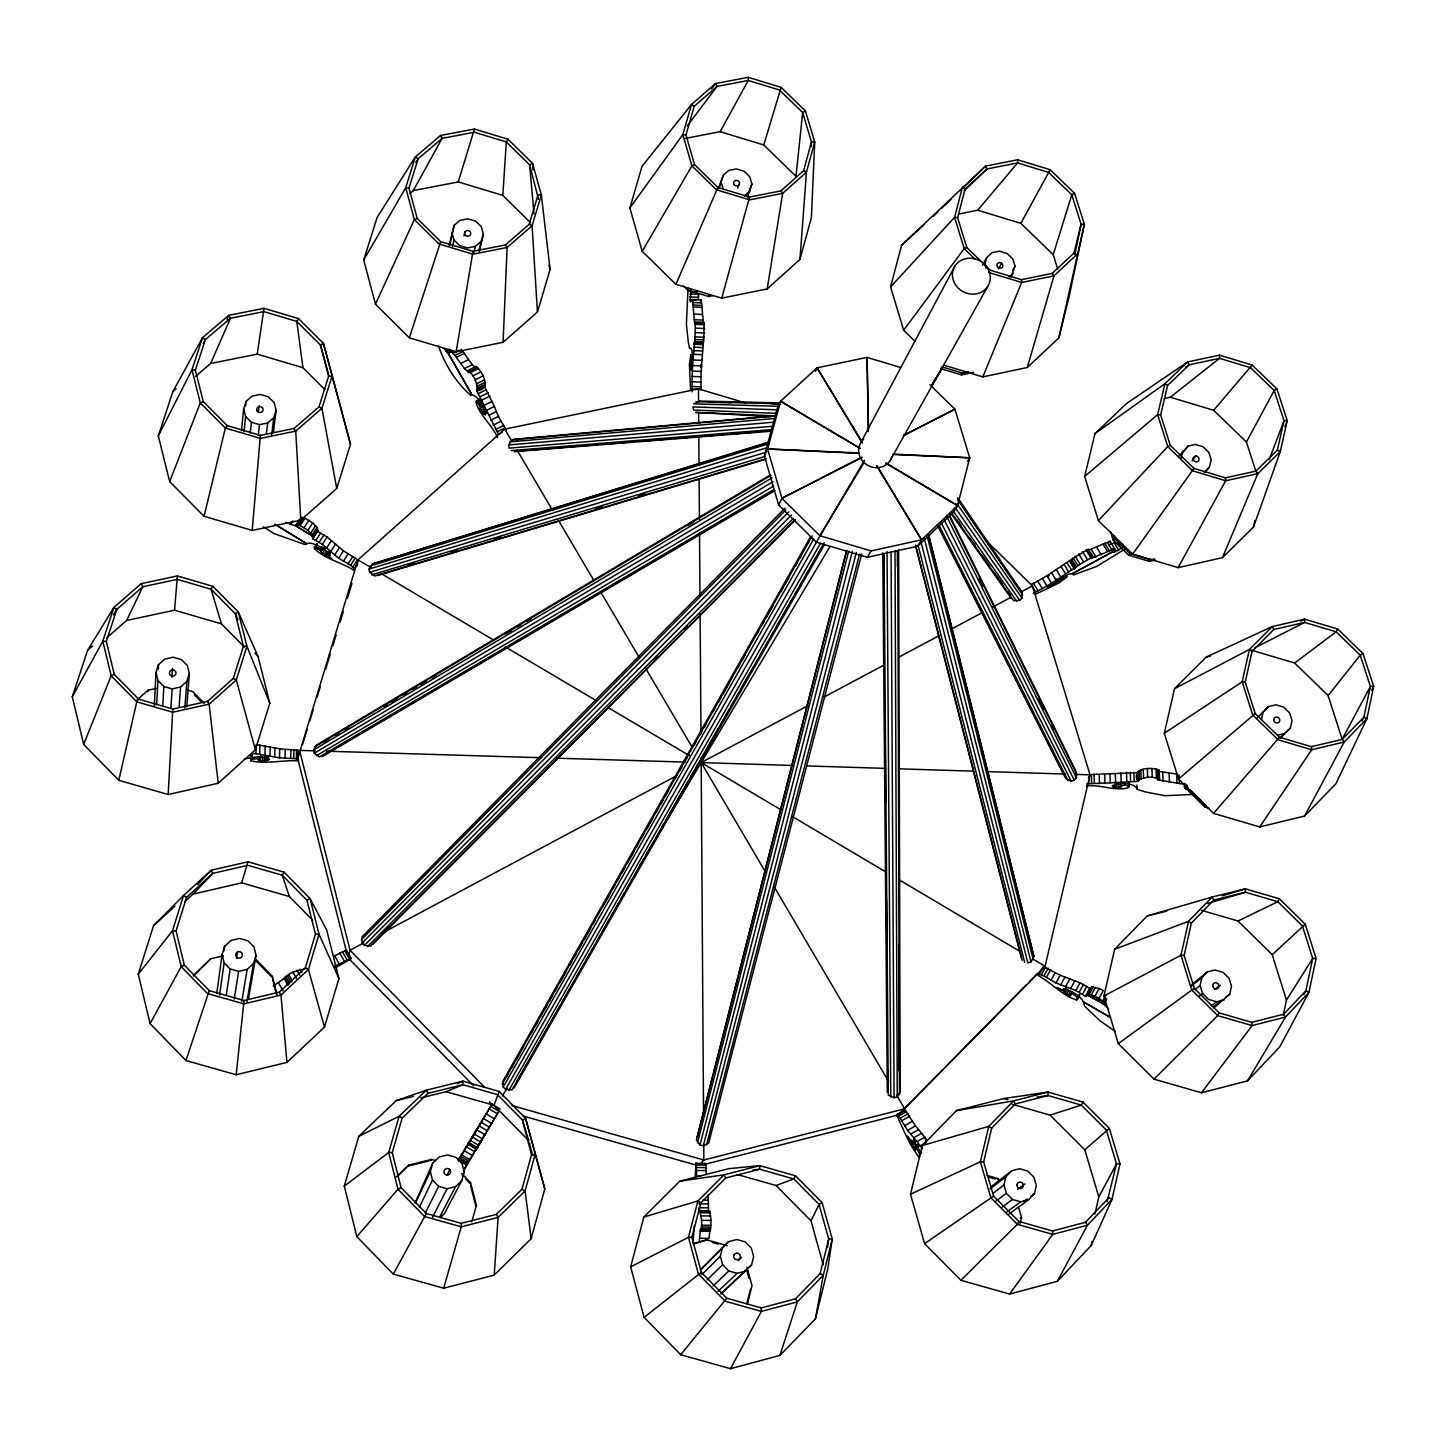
<?xml version="1.0" encoding="UTF-8"?>
<svg xmlns="http://www.w3.org/2000/svg" width="1446" height="1446" viewBox="0 0 1446 1446"><rect width="100%" height="100%" fill="white"/><g stroke="black" fill="none" stroke-linecap="round" stroke-linejoin="round"><path stroke-width="1.5" d="M700.533 1176.303L696.791 1176.249L695.942 1163.199L695.291 1177.424M706.19 1174.459L705.72 1163.542L699.268 1164.428M914.902 341.238L903.642 330.23L890.573 286.941L901.617 245.169L985.521 166.127L1017.604 159.783L1017.604 162.91L977.713 210.212L958.499 214.062M316.764 543.624L314.27 548.522C325.007 559.15 341.401 562.205 353.927 570.339L354.27 568.603L350.583 565.278L338.689 558.21L322.295 544.383L312.734 538.743L312.209 534.803L307.908 530.284L300.153 525.585L296.105 524.735L299.72 519.204M251.586 754.722L250.682 760.741C265.829 764.482 282.313 759.837 297.876 760.885L298.364 750.384L279.729 748.865L256.177 744.6L255.924 753.637L279.494 757.867L296.358 758.734L298.689 760.144M352.806 566.977L357.56 559.602L343.461 550.836L327.085 537.008L317.542 531.369L317.017 527.429L312.734 522.892L304.979 518.192L300.931 517.361M919.06 1145.539L915.914 1147.365L915.445 1150.166L912.281 1145.25L911.088 1139.99L914.703 1142.467L921.482 1153.492M497.532 437.632C492.218 424.672 479.747 415.996 476.077 402.422L476.782 400.94L481.41 407.374L479.241 403L476.909 400.922L480.379 406.579L480.596 410.447L485.422 415.038C483.958 407.411 479.982 397.289 471.848 394.686L470.655 395.336C455.58 382.069 444.916 364.482 438.337 345.612M748.269 77.325L781.147 87.375L805.458 110.999L814.731 141.979L811.387 217.641L799.963 259.394L767.193 288.947L721.735 298.147L675.897 284.356L642.223 251.279L629.878 208.007L642.024 166.308L691.513 104.455L715.481 83.543L748.269 77.325L748.233 80.47L720.162 131.694L685.314 138.418M251.369 759.277L251.496 754.776C246.091 763.47 264.257 755.842 258.87 759.258L258.111 759.927L260.407 761.211L269.552 759.512L267.98 757.975L258.418 756.746L244.32 758.879M692.092 381.726C691.875 361.572 695.815 341.726 695.165 321.916L704.003 322.331C704.6 344.528 699.936 366.868 701.111 389.444L692.273 389.028L692.092 381.726L700.912 382.124M700.027 1210.663L709.48 1210.79L711.071 1220.442L710.329 1230.654L700.84 1230.546C703.208 1221.725 699.936 1212.76 699.069 1207.717L708.504 1207.844L708.377 1211.802M699.358 1242.349L699.539 1238.264L709.01 1238.391L710.094 1228.865L710.329 1230.654M690.61 390.528L689.399 364.645L690.808 354.632L691.568 359.855L690.158 366.85L691.17 370.357L692.291 354.776L691.947 350.583L690.971 348.287L689.507 348.269L688.242 341.871L686.416 324.338L688.043 288.658M703.461 323.723L701.256 299.882L692.471 299.449L694.749 324.446L695.165 321.916M703.497 324.446L704.003 322.331M699.539 1238.264L700.605 1228.757L700.84 1230.546M244.031 1000.524L209.236 990.637L184.329 965.115L176.069 930.917L186.57 897.351L212.869 873.384L247.862 865.323L282.241 875.192L306.968 900.352L315.463 934.224L305.359 967.808L279.241 992.137L244.031 1000.524L236.168 1074.74L185.956 1060.533L150.077 1023.623L138.274 974.17L153.547 925.693L183.57 895.436L211.206 870.257L247.971 861.798L284.103 872.173L310.077 898.617L326.633 929.814L338.906 978.581L324.482 1027.112L286.941 1062.412L236.168 1074.74M251.514 754.758L251.405 759.24L251.749 755.517M328.766 374.966L320.47 345.034L296.81 321.428L263.913 311.631L230.456 318.247L205.35 339.629L195.355 370.14L203.308 401.627L227.13 425.558L260.407 435.391L252.182 530.411L204.067 516.294L169.67 481.608L158.301 435.897L172.851 391.613L202.476 337.731L228.866 315.282L264.022 308.323L298.581 318.626L323.452 343.425L350.51 444.193L336.737 488.513L300.786 520.162L252.182 530.411M296.358 758.734L296.575 749.733M298.147 759.385L298.364 750.384M474.415 129.056L508.034 139.232L532.508 163.29L541.346 194.921L550.095 269.426L537.442 312.047L503.1 342.286L456.159 351.794L409.345 337.822L375.454 304.148L363.723 260.009L377.117 217.442L415.364 156.891L440.542 135.472L474.415 129.056L458.255 181.943L413.285 190.601L409.941 193.475M279.494 757.867L279.729 748.865M285.043 758.337L285.278 749.317M290.736 758.3L290.953 749.299M293.683 758.337L293.918 749.335M259.647 754.035L259.9 744.997M260.407 761.211L260.587 754.469M262.521 761.229L262.648 756.728M264.51 761.048L264.618 756.565M264.943 754.902L265.196 745.883M266.136 760.741L266.263 756.24M268.07 755.878L267.944 760.379L268.143 756.746M269.968 755.897L270.203 746.877M274.668 756.981L274.903 747.962M250.682 760.741L250.809 756.24M250.899 759.475L251.026 754.975M251.911 754.541L251.785 759.042L252.128 755.354M264.022 308.323L257.225 354.143L210.664 363.47L195.626 376.303M247.971 861.798L241.663 882.855L193.059 894.116L184.727 901.708M113.366 614.966L116.819 609.399L142.811 586.715L177.28 579.376L211.062 589.245L235.246 613.682L243.434 646.272L233.312 678.391L207.501 701.4L172.797 709.046L168.17 794.523L118.807 780.316L83.669 744.437L72.3 696.791L87.573 650.357L113.854 607.483L141.184 583.66L177.406 575.96L212.887 586.335L238.301 612.001L257.984 656.249L269.806 703.262L255.364 749.751L218.201 783.244L168.17 794.523M177.406 575.96L174.55 610.194L126.633 620.461L106.859 637.758M503.1 342.286L507.112 247.465L505.449 244.934L473.005 251.315L440.65 241.609L417.189 218.4L408.983 188.034L418.147 158.753L442.096 138.364L474.342 132.255L506.335 141.943L529.616 164.844L538.545 199.313M811.296 146.462L811.477 142.015L802.657 112.517L779.539 90.032L748.233 80.47L717.035 86.398L694.225 106.299L685.964 134.966L694.622 164.699L717.903 187.474L749.552 197.072L780.93 190.89L803.578 170.7L811.477 142.015L814.731 141.979L806.434 172.146L799.963 259.394M147.98 691.712L148.052 690.194L156.276 688.404M692.146 391.83L692.273 389.028M154.324 705.793L155.987 672.48L158.5 664.636L164.826 659.069L173.231 657.243L181.491 659.647L187.402 665.63L189.354 673.601L186.769 706.841M158.283 669.118L158.5 664.636M156.674 704.744L157.939 680.47L155.987 672.48M162.729 706.244L163.85 686.47L157.939 680.47M171.947 677.451L172.526 668.468M170.863 708.612L172.128 688.874L180.569 687.031L186.859 681.428L189.354 673.601M530.574 222.774L502.792 195.373L506.335 141.943L508.034 139.232M692.471 299.449L690.266 301.979L690.899 289.58M698.4 300.117L698.581 294.369L689.85 293.936M494.207 1275.137L531.17 1238.662L544.799 1188.865L525.567 1118.3L499.195 1091.441L462.937 1081.156L426.353 1090.176L396.15 1100.641L358.789 1136.339L344.293 1186.118L356.855 1236.637L393.294 1274.107L443.669 1288.205L494.207 1275.137L498.111 1217.424L496.303 1214.405L461.274 1223.334L426.353 1213.519L401.048 1187.582L392.228 1152.625L402.151 1118.12L428.034 1093.321L462.847 1084.735L497.352 1094.532L522.458 1120.09L528.82 1140.767L493.99 1105.286L446.127 1091.712L420.876 1097.93M179.159 706.787L180.569 687.031M692.833 1242.964L694.351 1226.027M184.853 707.871L186.859 681.428M700.732 367.248L700.949 364.446M241.446 430.854L243.669 408.802L246.073 401.355L252.182 396.096L260.334 394.433L268.396 396.819L274.162 402.603L276.132 410.248L273.421 432.246M245.621 405.784L246.073 401.355M244.049 431.83L245.621 416.466L243.669 408.802M937.279 376.068L942.412 367.555M250.248 433.204L251.423 422.268L245.621 416.466M258.364 412.2L259.105 405.549M258.256 435.571L259.485 424.654L267.673 422.991L273.764 417.713L276.132 410.248M266.371 433.908L267.673 422.991M267.546 756.909L267.112 760.578L266.751 756.168M271.613 435.228L273.764 417.713M210.773 958.752L193.439 975.761L210.773 958.752L223.299 955.806M216.755 993.474L222.106 954.505L224.618 946.317L231.017 940.442L239.548 938.436L247.953 940.822L253.972 946.985L256.014 955.264L248.513 998.499M224.022 950.673L224.618 946.317M219.611 995.011L224.13 962.801L222.106 954.505M827.492 1247.591L828.721 1239.023L819.051 1204.41L793.818 1178.924L759.71 1169.236L753.077 1169.85M226.371 994.577L230.167 968.983L224.13 962.801M236.511 958.228L237.524 951.631M476.746 390.872C478.246 383.425 473.728 375.092 468.161 370.321L476.023 366.453C482.765 371.929 492.11 389.408 476.746 390.872L498.454 434.27L502.377 432.336M234.234 999.041L238.59 971.387L247.158 969.362L253.52 963.452L256.014 955.264M767.193 288.947L782.648 193.366L806.434 172.146L803.578 170.7M241.825 1001.319L247.158 969.362M246.868 1002.042L253.52 963.452M298.581 755.878L357.957 559.873L504.726 429.155L698.454 388.884L745.775 403.018M456.159 351.794L473.005 251.315M915.914 1147.365L919.746 1153.98L919.24 1157.252C909.245 1145.16 903.117 1128.603 896.484 1114.685L905.232 1110.257L915.463 1125.874L927.085 1139.9M815.436 1318.842L823.262 1275.318L832.263 1238.987L822.105 1202.62L795.589 1175.833L759.765 1165.657L728.73 1168.675L679.801 1181.183L643.85 1217.026L630.673 1266.859L644.085 1317.36L680.686 1354.721L730.519 1368.675L779.9 1355.426L815.436 1318.842L827.781 1268.955L832.263 1238.987L828.721 1239.023L820.135 1273.583L795.481 1298.851L761.265 1307.907L726.76 1298.219L701.346 1272.353L691.893 1237.396L700.876 1202.855L725.729 1177.948L759.71 1169.236L759.765 1165.657L724.048 1174.803L679.801 1181.183M904.13 1111.305L904.328 1110.185M356.746 566.217L357.957 559.873L371.532 567.898M1074.776 254.713L1081.12 224.311L1071.793 194.794L1048.567 172.363L1017.604 162.91L987.076 168.947L965.097 188.974L957.632 217.713L966.796 247.465L990.185 270.185L1021.491 279.674L1052.182 273.366L1073.98 253.068L1081.12 224.311L1084.355 224.275L1069.263 295.96L1058.906 337.804L1027.311 367.501L982.81 376.9L943.913 365.187M1316.095 958.445L1308.919 992.426L1279.746 1046.85L1247.5 1080.885L1201.445 1092.796L1154.053 1079.15L1118.318 1043.632L1103.949 995.987L1114.667 949.245L1147.293 915.896L1212.164 897.044L1245.386 888.856L1279.421 898.797L1305.268 924.229L1316.095 958.445L1312.697 958.481L1286.452 1000.09L1283.253 1015.164M1058.906 337.804L1084.355 224.275L1074.541 193.276L1050.139 169.706L1017.604 159.783M449.073 245.712L454.116 225.377L459.955 220.352L467.835 218.816L475.662 221.166L481.355 226.787L483.38 234.162L479.241 251.694M449.814 245.205L454.116 225.377M1213.754 1008.007L1229.787 994.089L1231.504 986.19L1229.028 978.219L1223.009 972.29L1215.092 969.977L1207.338 971.929L1191.775 984.618M1280.306 738.02L1290.392 728.043L1292.019 720.506L1289.579 712.86L1283.705 707.112L1275.968 704.817L1268.431 706.606L1256.881 718.21M452.508 246.489L453.936 239.946L451.929 232.535M1224.31 999.801L1216.556 1001.753L1208.603 999.457L1202.584 993.492L1200.126 985.503L1201.861 977.604L1207.338 971.929M1261.472 719.493L1263.135 711.956L1268.431 706.606M1247.5 1080.885L1285.53 1017.044L1308.919 992.426L1305.865 990.817L1283.614 1014.224L1251.802 1022.34L1219.05 1012.851L1194.269 988.323L1184.147 955.445L1191.341 923.126L1213.79 900.045L1245.422 892.236L1277.794 901.708L1302.412 925.91L1312.697 958.481L1305.865 990.817L1303.804 994.703M1304.563 816.05L1344.22 741.979L1366.868 718.752L1373.7 686.398L1363 653.592L1337.731 629.01L1304.563 619.141L1272.245 626.57L1206.181 657.117L1174.532 688.676L1164.319 733.267L1178.544 778.996L1213.519 813.357L1259.737 826.931L1304.563 816.05L1335.833 783.84L1366.868 718.752L1363.885 717.216L1342.322 739.322L1311.395 746.696L1279.493 737.261L1255.236 713.565L1245.241 682.042L1252.091 651.278L1273.836 629.498L1304.581 622.413L1336.158 631.812L1360.216 655.201L1370.392 686.434L1363.885 717.216L1361.951 721.283M463.985 235.969L464.943 231.685M1095.002 433.637L1164.934 383.678L1187.636 361.934L1219.52 355.156L1252.164 365.043L1276.926 388.938L1287.229 420.587L1280.288 451.604L1253.483 527.031L1222.43 557.668L1178.147 567.645L1132.652 554.089L1098.382 520.614L1084.645 476.457L1095.002 433.637L1126.416 403.597L1187.636 361.934L1189.19 364.79L1167.609 385.486L1160.65 414.966L1170.284 445.35L1194.016 468.396L1225.413 477.831L1255.941 471.107L1277.36 450.122L1283.994 420.623L1274.179 390.492L1250.609 367.736L1219.538 358.337L1189.19 364.79L1185.467 367.32M1119.981 1163.885L1112.028 1199.349L1091.152 1245.602L1057.351 1281.283L1009.633 1294.062L960.921 1280.288L924.59 1243.65L910.492 1194.251L922.277 1145.557L956.475 1110.618L1003.777 1098.508L1048.025 1092.055L1083.036 1102.105L1109.335 1128.35L1119.981 1163.885L1116.493 1163.922L1098.797 1196.908L1094.947 1214.025M1091.152 1245.602L1092.11 1241.373M1253.483 527.031L1254.947 520.596M118.807 780.316L136.774 701.834L138.617 699.141L172.797 709.046M1020.099 1223.515L1021.509 1217.46L1018.544 1207.32M1008.928 1214.062L1028.702 1199.692L1034.432 1193.709L1036.348 1185.485L1033.908 1177.207L1027.799 1171.079L1019.647 1168.748L1011.622 1170.844L990.474 1187.166M1205.349 472.209L1209.489 466.968L1211.152 459.738L1208.784 452.345L1203.036 446.76L1195.408 444.464L1187.979 446.091L1178.671 456.502M473.854 252.905L475.373 246.38L481.193 241.337L483.38 234.162M1181.039 458.418L1182.72 451.188M479.132 250.068L481.193 241.337M937.279 525.025L1065.684 778.526L1071.179 781.202L1074.251 780.189L1076.439 777.84L1076.222 771.803L949.299 514.686M985.955 540.352L1032.39 585.901L1090.049 774.839L1045.078 966.271L899.376 1113.782M1028.702 1199.692L1020.677 1201.789L1012.489 1199.475L1006.38 1193.33L1003.958 1185.033L1005.874 1176.791L1011.622 1170.844M1057.351 1281.283L1087.446 1225.196L1112.028 1199.349L1108.919 1197.668L1085.53 1222.268L1052.525 1230.998L1018.834 1221.418L993.601 1196.095L983.66 1161.933L991.631 1128.205L1015.219 1103.967L1048.025 1095.544L1081.337 1105.106L1106.371 1130.085L1116.493 1163.922L1107.112 1201.698M920.885 541.473L1027.871 962.928L1031.016 961.915L1033.944 956.583L928.477 533.899M204.067 516.294L225.359 428.052L227.13 425.558M824.184 542.901L511.974 1089.85L505.648 1089.344L503.208 1087.031L502.901 1081.228L810.646 536.683M884.012 553.71L888.314 1095.146L894.08 1097.767L897.261 1096.863L900.189 1091.784L898.635 549.86M951.07 512.282L1013.592 600.614L1019.755 600.433L1021.961 598.12L1021.852 591.992L957.722 497.713M1011.043 277.09L1015.02 266.209L1012.76 258.961L1007.085 253.466L999.493 251.152L992.028 252.67L986.678 257.605L982.412 265.377M900.641 367.483L867.076 357.397L817.062 367.808L780.587 401.229L777.315 408.278L764.392 455.833L778.617 504.943L816.357 542.196L867.347 557.306L917.595 546.245L953.474 512.191L954.577 507.853M953.474 512.191L957.595 505.63L969.688 457.804L954.92 409.182L929.923 384.744M697.117 1137.207L846.362 551.577M846.741 550.257L696.448 1140.026L699.991 1144.997L703.28 1145.81L708.685 1143.063L861.726 553.963M721.355 1293.664L751.522 1265.015L753.655 1256.592L751.342 1248.133L745.178 1241.879L736.845 1239.529L728.531 1241.698L700.388 1269.986M746.967 1302.991L750.637 1288.549M747.293 1304.31L752.01 1285.711L746.931 1267.094M697.496 1142.882L848.657 551.233M699.991 1144.997L852.345 551.45M986.678 257.605L984.871 264.654L985.991 268.287M795.445 519.476L370.574 946.136L364.482 945.377L362.187 942.882L362.06 936.845L784.961 508.142M703.28 1145.81L856.375 552.444M745.485 1271.142L737.171 1273.33L728.802 1270.98L722.639 1264.708L720.325 1256.231L722.494 1247.808L728.531 1241.698M706.461 1145.105L859.665 553.945M348.54 955.933L350.077 950.239L299.521 750.384L315.318 750.854M764.392 455.833L767.609 448.983L780.587 401.229L860.171 448.17M496.303 1214.405L521.988 1189.245L531.513 1154.721L522.458 1120.09L525.567 1118.3L544.799 1188.865M471.794 1221.87L476.403 1205.368L470.546 1182.611L461.599 1173.447M440.072 1217.785L444.573 1213.411L461.87 1180.46L464.238 1172.055L462.051 1163.596L455.942 1157.342L447.501 1154.956L439.006 1157.089L432.716 1163.162L415.074 1202.945M747.492 197.271L751.884 183.985L749.751 176.755L744.112 171.224L736.448 168.911L728.802 170.393L723.253 175.291L718.59 187.944M718.933 188.631L723.253 175.291M415.436 1202.982L430.33 1171.567L432.716 1163.162M721.735 298.147L749.552 197.072M805.458 110.999L802.657 112.517L795.987 176.358L763.777 144.962L781.147 87.375M443.669 1288.205L461.274 1226.804L461.274 1223.334M773.375 489.887L319.349 756.963L314.27 753.185L313.547 749.968L316.656 744.979L769.742 475.282M1027.311 367.501L1053.953 275.861L1076.872 254.514L1073.98 253.068M505.449 244.934L529.218 224.257L538.02 194.939L541.346 194.921L532.092 225.721L537.442 312.047M302.557 744.509L307.167 729.471M309.806 720.867L313.095 710.131M317.054 697.243L320.343 686.489M325.621 669.299L330.23 654.261M332.869 645.657L336.159 634.921M340.117 622.033L343.407 611.278M347.365 598.391L351.974 583.353M1057.749 269.137L1053.212 254.677L1071.793 194.794L1074.541 193.276M1085.693 995.914L1091.17 995.083L1105.612 1004.012L1099.087 998.282L1103.298 990.51L1099.141 988.468L1091.549 987.04L1085.44 996.258L1075.824 990.564L1055.942 982.937L1043.94 975.869L1039.294 974.279L1038.047 975.49C1051.314 982.593 1061.997 995.553 1076.565 999.909C1080.524 997.342 1068.341 991.125 1071.341 994.631L1070.167 995.698L1066.461 994.107L1062.665 990.365L1063.316 988.775C1072.028 990.98 1083.181 996.294 1084.59 1006.163L1100.026 1020.84L1115.318 1031.432M493.99 1105.286L499.195 1091.441M260.407 435.391L294.062 428.486L319.006 406.796L328.622 376.249L320.47 345.034L323.452 343.425L350.51 444.193M409.345 337.822L440.65 241.609M185.956 1060.533L209.236 990.637M766.163 458.653L374.659 576.014L369.706 572.309L369.091 569.091L372.363 563.994L767.808 442.368M1129.001 782.34L1128.097 787.889C1114.324 791.36 1100.605 784.292 1086.561 785.955M138.617 699.141L114.27 674.378L106.317 641.482L116.819 609.399L113.854 607.483L102.811 641.193L72.3 696.791M779.9 1355.426L797.342 1301.87L823.262 1275.318L820.135 1273.583M772.074 426.317L509.191 448.133L508.594 444.952L511.938 439.801L515.011 439.223L775.002 415.671M688.639 288.332L687.916 290.266L708.703 296.52L712.842 295.671M1269.299 459.575L1283.994 420.623L1287.229 420.587L1284.916 426.733M737.695 188.107L739.286 183.895M747.022 196.566L751.884 183.985M708.703 296.52L709.444 294.604M169.67 481.608L200.307 402.91L191.975 369.796L202.476 337.731L205.35 339.629L203.217 343.461M83.669 744.437L111.161 675.77L102.811 641.193L106.317 641.482M982.81 376.9L1021.689 282.476L1021.491 279.674M1222.43 557.668L1257.785 473.655L1280.288 451.604L1277.36 450.122M675.897 284.356L717.903 187.474M1065.431 988.558L1064.003 991.884L1066.118 988.034M227.076 319.403L228.866 315.282L230.456 318.247L210.664 363.47M397.451 1176.484L408.658 1165.151L431.486 1159.421L435.608 1160.578M375.454 304.148L414.351 219.575L405.73 187.673L415.364 156.891L418.147 158.753L415.743 162.53M431.053 1160.361L431.486 1159.421M700.479 301.491L701.256 299.882M473.077 1146.678L476.385 1148.63L476.981 1147.473L468.721 1142.575L468.143 1143.75L477.885 1127.844L472.661 1136.429M815.345 371.387L817.062 367.808L862.539 442.693M126.633 620.461L142.811 586.715L141.184 583.66M419.358 1207.229L432.481 1180.063L430.33 1171.567M1065.937 987.889L1064.003 991.884L1066.027 987.961M823.244 1264.816L811.025 1220.876L819.051 1204.41L822.105 1202.62M425.251 1213.266L438.626 1186.335L432.481 1180.063M778.617 504.943L781.906 498.31L861.87 457.117M1219.05 1012.851L1217.677 1015.598L1154.053 1079.15M446.941 1175.327L449.941 1169.326M468.721 1142.575L458.581 1159.439L466.859 1164.355L467.763 1162.873L463.732 1169.76M158.301 435.897L191.975 369.796L195.355 370.14M432.408 1217.478L447.085 1188.72L455.598 1186.57L461.87 1180.46M1279.493 737.261L1213.519 813.357M1018.834 1221.418L1017.333 1224.328L960.921 1280.288M467.853 1144.852L470.745 1140.225M330.031 552.065C329.706 558.825 321.843 554.487 320.56 550.944L321.247 550.474C327.609 550.293 303.1 542.449 321.247 550.474L315.12 547.004M439.584 1217.315L455.598 1186.57M462.178 1175.978L464.238 1172.055M1077.433 998.535L1079.511 994.595L1077.198 999.276M861.003 442.241L955.029 265.865M1371.603 690.302L1373.7 686.398L1370.392 686.434L1342.159 739.231L1328.097 695.616L1294.64 663.009L1250.663 649.959M470.546 1182.611L470.058 1183.515L465.594 1178.942M730.519 1368.675L761.391 1311.395L761.265 1307.907M1255.959 471.541L1246.434 442.042L1274.179 390.492L1276.926 388.938M816.357 542.196L864.473 460.262M1102.81 1000.813L1105.973 994.975M1103.768 1001.879L1105.883 997.993M1104.708 1002.964L1106.805 999.059M393.294 1274.107L426.353 1213.519M1053.212 254.677L1020.876 223.353L1050.139 169.706M1076.565 999.909L1078.662 996.059M1077.541 999.168L1079.71 995.065M1082.53 994.161L1086.741 986.407L1080.035 982.81L1060.171 975.219L1043.524 966.579L1039.294 974.279M1085.44 996.258L1090.248 987.871M1086.416 995.372L1090.627 987.618M1091.549 987.04L1087.338 994.812L1103.967 1004.337L1108.666 1008.983M1088.965 994.703L1093.176 986.931M1104.075 1003.361L1091.17 995.083L1095.381 987.311M1091.17 995.083L1094.911 996.24L1099.141 988.468M1065.63 986.497L1069.841 978.779M1065.033 992.968L1067.13 989.118M1066.461 994.107L1068.558 990.257M1070.673 988.413L1074.884 980.677M1068.196 995.21L1070.293 991.36M1070.167 995.698L1072.263 991.848M1075.824 990.564L1080.035 982.81M1079.24 992.209L1083.452 984.473M150.077 1023.623L181.202 966.651L184.329 965.115M1194.016 468.396L1132.652 554.089M1178.147 567.645L1225.702 480.741L1225.413 477.831M1046.398 977.388L1050.627 969.67M1050.989 980.37L1055.2 972.652M1055.942 982.937L1060.171 975.219M1060.749 984.816L1064.961 977.098M726.76 1298.219L680.686 1354.721M1041.391 974.767L1045.621 967.049M1043.94 975.869L1048.169 968.169M413.285 190.601L442.096 138.364L440.542 135.472M1279.421 898.797L1277.794 901.708L1238.047 921.012L1201.572 910.365M461.599 1155.499L464.708 1150.022M493.646 1120.162L475.734 1150.293L481.536 1140.352L480.831 1141.527M890.085 460.659L987.708 286.507A19.34 17.551 28.6 0 0 971.441 258.31A19.34 17.551 28.6 0 0 954.902 283.814A19.34 17.551 28.6 0 0 987.708 286.507M998.373 269.01L1001.644 263.172M1083.036 1102.105L1081.337 1105.106L1050.067 1115.119L1012.182 1104.256M1337.731 629.01L1336.158 631.812L1294.64 663.009M502.214 1084.066L812.236 535.851M468.576 1143.533L467.998 1144.545M506.208 1077.324L508.432 1073.402M511.757 1067.491L513.981 1063.569M516.204 1059.629L522.892 1047.826M530.664 1034.071L532.887 1030.13M535.11 1026.208L538.454 1020.316M540.677 1016.375L547.347 1004.572M549.57 1000.65L551.794 996.71M555.137 990.817L557.361 986.877M559.584 982.955L566.254 971.152M569.597 965.259L571.821 961.319M574.044 957.397L576.267 953.456M578.49 949.534L581.816 943.623M584.039 939.701L590.709 927.898M592.95 923.976L595.174 920.036M602.946 906.28L609.616 894.478M612.959 888.585L615.183 884.645M617.406 880.704L619.629 876.782M621.852 872.842L625.196 866.949M627.419 863.009L634.089 851.224M636.312 847.284L638.536 843.361M641.879 837.451L644.103 833.529M646.326 829.588L652.996 817.803M656.321 811.893L658.545 807.971M660.768 804.03L663.009 800.108M665.232 796.168L668.558 790.275M675.228 778.472L677.451 774.55M679.674 770.61L681.897 766.669M685.241 760.777L687.465 756.854M694.134 745.052L696.357 741.111M699.701 735.219L701.925 731.278M704.148 727.356L706.371 723.416M713.041 711.631L715.264 707.69M718.608 701.798L720.831 697.858M723.054 693.935L729.724 682.132M737.514 668.377L739.737 664.437M741.961 660.515L745.286 654.604M756.403 634.939L758.644 631.016M761.97 625.124L764.193 621.184M766.416 617.243L773.086 605.458M780.876 591.685L783.099 587.763M785.323 583.822L788.666 577.93M795.336 566.127L797.559 562.205M799.783 558.264L802.006 554.342M503.208 1087.031L813.628 539.213M476.403 1205.368L475.897 1206.253L470.601 1185.593M505.648 1089.344L816.647 541.925M508.865 1090.374L820.515 543.28M517.09 1081.156L549.57 1024.274M551.812 1020.352L559.638 1006.615M561.879 1002.693L574.207 981.111M576.448 977.189L584.274 963.452M586.516 959.529L589.878 953.655M592.119 949.733L594.36 945.811M596.602 941.888L608.911 920.307M611.152 916.384L618.996 902.647M621.238 898.725L624.6 892.833M626.841 888.91L629.064 884.988M631.306 881.066L643.633 859.484M645.874 855.562L653.7 841.843M655.942 837.921L659.304 832.028M661.545 828.106L663.786 824.184M666.028 820.262L688.423 781.021M690.664 777.098L694.026 771.224M696.267 767.302L698.508 763.38M700.732 759.457L704.094 753.565M706.335 749.643L718.662 728.061M720.903 724.139L723.145 720.216M725.368 716.294L728.73 710.402M730.971 706.479L733.212 702.557M736.574 696.683L738.816 692.761M741.057 688.838L753.366 667.257M755.607 663.334L757.849 659.412M760.09 655.49L763.452 649.597M765.693 645.675L767.934 641.753M771.296 635.86L773.538 631.938M775.761 628.016L788.088 606.434M790.329 602.512L792.571 598.59M794.812 594.668L798.156 588.793M800.397 584.871L802.638 580.949M806 575.056L808.242 571.134M810.483 567.212L822.792 545.63M514.161 1087.916L824.419 544.799M1012.815 270.077L1015.02 266.209M476.493 1148.901L486.073 1132.706L481.193 1140.786M962.512 373.086L961.463 374.894L940.894 368.712L941.906 366.886L962.512 373.086L968.603 371.803M1252.164 365.043L1213.646 410.284L1170.356 397.234L1163.994 398.59M795.589 1175.833L793.818 1178.924L776.032 1185.503L737.297 1174.514M465.485 1148.702L470.962 1139.448M363.723 260.009L405.73 187.673L408.983 188.034M329.833 552.01L327.664 555.734L331.676 558.897L327.248 555.607L329.616 551.938L327.465 555.68L331.676 558.897M476.891 1129.688L492.164 1104.039M642.223 251.279L691.911 165.838L694.622 164.699M458.581 1159.439L459.503 1157.866L467.781 1162.783L466.859 1164.355M458.418 1160.975L460.533 1157.324M467.781 1162.783L476.981 1147.473M463.389 1171.296L479.457 1143.678M867.347 557.306L871.07 550.926L921.554 539.828L957.595 505.63L886 462.991M468.124 1144.129L471.956 1137.622M480.126 1124.319L472.715 1136.936M479.168 1144.31L476.62 1148.666L480.687 1141.978M942.575 367.627L932.381 384.943M499.141 1110.944L480.434 1141.816L472.191 1136.936L491.947 1104.202L500.135 1109.064M476.385 1148.63L481.048 1141.002M490.664 1106.335L498.852 1111.179L494.351 1118.752L486.163 1113.908M502.413 1096.032L507.022 1088.278M639.945 865.341L643.398 859.52M645.711 855.634L830.058 546.461M932.272 384.13L935.869 378.147M931.73 385.413L937.261 376.123M990.185 270.185L988.793 272.517L1021.689 282.476L1053.953 275.861L1052.182 273.366M858.87 452.959L767.609 448.983L781.906 498.31L819.846 535.725L864.039 462.63M284.103 872.173L282.241 875.192L289.363 896.538L312.752 920.361M472.625 1136.646L473.348 1135.49L471.758 1138.345M967.609 461.184L969.688 457.804L893.05 454.116M917.595 546.245L921.554 539.828L877.035 465.811M212.887 586.335L211.062 589.245L221.455 623.859L244.374 647.031M298.581 318.626L296.81 321.428L302.955 367.718L324.898 389.643M1109.172 542.702L1110.112 541.202L1116.258 551.468L1123.108 547.058M1093.194 556.891C1073.402 566.904 1056.267 582.214 1035.734 591.92L1031.125 584.383C1051.676 574.713 1068.757 559.349 1088.567 549.372L1093.194 556.891L1091.224 558.518L1114.721 548.667L1113.547 551.613L1116.258 551.468M343.317 561.301L348.088 553.945M348.106 563.868L352.86 556.511M350.583 565.278L355.355 557.903M354.27 568.603L357.831 563.09M322.494 550.311L324.88 546.642M322.404 553.583L325.965 548.07M263.353 526.724L274.071 533.61L305.052 544.582C312.643 539.864 319.024 548.811 326.688 547.889L331.477 540.515M324.175 554.559L326.561 550.89M325.838 555.246L328.224 551.577M330.827 551.396L335.599 544.021M334.677 554.884L339.467 547.528M338.689 558.21L343.461 550.836M312.209 534.803L317.017 527.429M285.585 522.422L295.906 525.983L312.951 536.303L317.759 528.929M312.951 537.424L317.759 530.049M312.951 537.894L317.759 530.519M312.734 538.743L317.686 530.971M315.933 540.262L320.741 532.887M319.204 542.196L324.012 534.821M322.295 544.383L327.085 537.008M295.906 525.983L298.328 522.295M297.424 525.006L302.25 517.632M299.069 522.693L296.665 526.38L312.951 536.303M298.78 525.278L303.606 517.903M300.153 525.585L304.979 518.192M304.112 527.627L308.938 520.235M307.908 530.284L312.734 522.892M310.763 533.032L315.589 525.639M290.465 524.573L292.887 520.885M688.929 288.748L687.916 290.266L683.343 285.766M459.485 1157.957L467.311 1163.614M1259.737 826.931L1311.721 749.751L1311.395 746.696M315.318 546.968L317.451 544.021M629.878 208.007L682.837 134.568L691.513 104.455L694.225 106.299M1009.633 1294.062L1052.76 1234.396L1087.446 1225.196L1085.53 1222.268M1086.561 783.913L1137.478 781.455C1131.387 767.284 1151.106 766.723 1159.204 770.23L1159.565 778.996L1157.288 779.755L1185.792 784.6L1184.708 787.943L1188.142 789.968M1137.478 781.455C1143.045 776.249 1152.769 776.357 1159.565 778.996M903.642 330.23L964.211 248.622L966.796 247.465M711.45 88.929L715.481 83.543L717.035 86.398L687.374 125.766M1201.445 1092.796L1252.109 1025.575L1285.53 1017.044L1283.614 1014.224M330.266 552.968L328.061 555.86L330.212 555.68L329.001 553.041L321.645 547.492M1113.095 534.369L1114.342 538.382L1113.113 540.009L1128.657 555.192L1149.299 561.355L1155.354 560M1181.219 454.966L1187.979 446.091M1192.046 460.949L1196.167 455.617M1128.657 555.192L1129.922 553.583L1150.582 559.747L1154.613 558.843M138.274 974.17L172.526 930.718L183.57 895.436L186.57 897.351M1328.097 695.616L1360.216 655.201L1363 653.592M1150.582 559.747L1149.299 561.355L1149.082 559.421M351.233 958.535L339.232 963.958L334.659 955.824L346.227 950.112L351.233 958.535L334.55 968.404M314.378 547.293L321.247 550.474L315.029 547.022M700.081 1164.392L703.841 1159.999L904.69 1108.811L896.683 1095.2M1048.314 576.502L1049.181 575.508M356.855 1236.637L397.975 1189.227L401.048 1187.582M890.573 286.941L954.577 217.352L962.44 187.149L965.097 188.974M1098.382 520.614L1167.753 446.597L1170.284 445.35M197.542 884.717L211.206 870.257L212.869 873.384L193.059 894.116M727.248 1245.621L706.895 1239.873L693.917 1243.867M902.81 1110.185L942.394 1070.004M947.148 1065.178L1026.335 984.78M1029.498 981.581L1037.415 973.538M361.301 939.773L785.883 509.86M362.187 942.882L788.685 511.938M364.482 945.377L791.504 514.975M367.555 946.57L793.547 518.174M384.654 930.085L387.835 926.886M653.646 659.683L656.827 656.484M683.886 629.281L687.085 626.082M700.786 1269.606L722.494 1247.808M372.761 944.202L794.649 520.596M701.78 1274.685L720.325 1256.231M1188.974 791.396L1190.311 790.058L1206.199 805.657L1204.825 806.976L1188.974 791.396L1187.021 785.16M707.112 1279.891L722.639 1264.708M1204.229 472.083L1209.489 466.968M396.312 1177.044L408.658 1165.151M1280.795 737.279L1290.392 728.043M933.574 216.069L938.436 211.387M941.689 208.26L951.432 198.897M962.801 187.962L985.521 166.127L987.076 168.947L964.301 190.745M738.382 1260.569L741.617 1257.46M713.113 1286L728.802 1270.98M1286.452 1000.09L1272.209 954.685L1305.268 924.229M1040.487 970.628L1045.078 966.271L1033.42 959.367M718.102 1291.296L737.171 1273.33M720.704 1293.809L751.522 1265.015M1009.218 276.963L1013.23 273.258M780.424 402.892L699.268 401.03L693.827 403.868L778.671 406.29M1098.797 1196.908L1084.807 1149.823L1109.335 1128.35M153.547 925.693L174.984 906.154M901.617 245.169L923.976 224.799M744.365 195.933L749.914 191.017M137.207 699.792L148.052 690.194M87.573 650.357L92.454 646.073M1103.967 1004.337L1087.338 994.812L1103.551 1003.325M1178.544 778.996L1255.236 713.565M172.851 391.613L176.141 388.811M1084.645 476.457L1157.613 414.659L1164.934 383.678L1167.609 385.486M1191.522 986.009L1201.861 977.604M1194.956 989.66L1200.126 985.503M644.085 1317.36L701.346 1272.353M1199.132 996.258L1202.584 993.492M1214.911 989.407L1220.207 985.214M1170.356 397.234L1219.538 358.337L1219.52 355.156M1211.314 1005.856L1216.556 1001.753M1213.881 1006.488L1222.72 999.602M1226.244 996.854L1229.787 994.089M997.451 1179.611L998.608 1178.725L986.66 1175.309M990.094 1188.955L1005.874 1176.791M993.456 1193.04L1003.958 1185.033M344.293 1186.118L388.703 1152.48L399.15 1116.222L426.353 1090.176L428.034 1093.321M995.842 1201.246L1006.38 1193.33M1017.659 1189.335L1024.889 1183.949M288.134 984.346L284.446 977.767C291.007 971.061 300.587 970.212 305.594 968.603M1001.879 1207.32L1012.489 1199.475M1118.318 1043.632L1194.269 988.323M1006.398 1212.218L1020.677 1201.789M1023.587 1201.626L1027.202 1198.987M1030.817 1196.348L1034.432 1193.709M914.758 1141.472L911.757 1143.641L914.884 1141.834M1053.339 584.383L1047.482 587.799L1067.04 576.791L1059.068 582.955L1035.444 594.234M1020.316 1218.309L1021.509 1217.46M273.276 985.919L286.163 977.135L284.446 977.767M924.59 1243.65L993.601 1196.095M1087.157 550.257L1088.567 549.372M1125.169 548.992L1096.538 566.452L1073.456 574.984L1072.534 573.592L1068.251 574.333L1047.482 587.799L1053.212 584.383M1164.319 733.267L1242.186 681.789L1245.241 682.042M1033.348 593.402L1035.734 591.92M914.234 1139.737L911.107 1141.635L907.293 1136.122L911.088 1141.509M314.415 746.967L771.116 475.282M323.524 742.25L329.327 738.798M335.147 735.327L339.015 733.032M344.835 729.579L348.721 727.266M383.606 706.534L387.474 704.22M391.36 701.925L397.162 698.454M402.982 695.002L406.85 692.706M412.67 689.236L416.556 686.94M420.425 684.627L426.245 681.174M432.047 677.722L435.933 675.409M505.702 633.926L511.523 630.474M517.325 627.022L521.211 624.708M527.013 621.256L530.899 618.942M687.88 525.603L693.7 522.151M313.547 749.968L772.182 477.722M314.27 753.185L773.05 481.699M316.403 755.752L773.664 486.055M326.507 753.402L489.742 657.442M493.628 655.146L563.579 614.026M567.465 611.73L573.303 608.314M577.189 606.019L637.433 570.61M641.319 568.314L720.976 521.482M724.862 519.204L748.178 505.485M752.065 503.208L773.447 490.628M322.35 756.529L774.857 490.646M914.306 1140.063L911.161 1141.87L915.21 1140.026M896.484 1114.685L898.779 1116.005L907.6 1130.392L917.035 1141.635L924.898 1137.098L925.783 1141.183M912.281 1145.25L915.426 1143.461M913.113 1147.076L917.812 1144.364M914.143 1148.937L919.439 1145.865M917.035 1141.635L920.289 1145.847L926.597 1142.213M901.834 1120.722L909.697 1116.222M904.563 1125.747L912.408 1121.228M907.6 1130.392L915.463 1125.874M910.655 1134.17L918.517 1129.651M913.818 1137.749L921.68 1133.212M897.388 1114.758L905.232 1110.257M896.303 1115.788L900.225 1113.547M898.779 1116.005L906.624 1111.504M900.37 1118.138L908.233 1113.637M306.968 900.352L310.077 898.617L319.006 934.188L338.906 978.581M483.723 414.387L487.501 412.309M363.958 942.81L350.077 950.239L484.826 1087.482M381.816 933.266L675.409 776.375M697.225 764.717L808.278 705.449M824.148 696.99L883.651 665.25M899.502 656.791L939.177 635.625M951.07 629.281L982.81 612.345M992.715 607.049L1010.573 597.541M1020.478 592.245L1032.39 585.901M477.813 401.373L481.717 399.439M1103.949 995.987L1180.984 955.246L1184.147 955.445M1087.681 550.546L1110.112 541.202M487.429 412.255L483.597 414.261L487.374 412.182M1174.532 688.676L1249.398 649.471L1272.245 626.57L1273.836 629.498M452.218 351.251L448.079 353.149L444.211 348.667M903.714 435.553L954.92 409.182L903.642 435.3M1300.569 621.184L1304.563 619.141L1304.581 622.413L1254.658 647.916M1112.751 786.497C1121.12 791.089 1121.319 781.328 1129.181 786.696M630.673 1266.859L688.477 1237.27L691.893 1237.396M781.906 498.31L861.979 457.532M448.314 353.167L452.11 351.251L448.188 353.167L471.848 394.686L448.079 353.149L451.983 351.251M495.87 429.408L503.714 425.522L506.299 430.384M497.279 431.721L505.124 427.817M358.789 1136.339L399.15 1116.222L402.151 1118.12M479.927 408.332L483.832 406.398M480.596 410.447L484.5 408.513M481.608 412.056L485.513 410.122M486.561 410.339L494.405 406.453L484.609 386.986M482.603 413.321L486.507 411.387M488.513 415.4L496.358 411.514L494.405 406.453M490.61 420.298L498.436 416.412L496.358 411.514M493.14 425.142L500.967 421.256L503.714 425.522M476.439 383.841L484.302 379.955M477.072 386.263L484.952 382.377M477.307 388.161L485.187 384.293M477.126 389.426L484.988 385.558M477.035 389.968L484.898 386.1M476.909 390.456L484.772 386.57M478.608 393.511L486.471 389.625M480.434 396.62L488.296 392.734M476.367 401.03L480.289 399.114M476.367 401.464L480.271 399.53M482.114 399.982L489.959 396.096M481.138 403.326L484.41 405.187L492.273 401.301M334.333 966.38L339.232 963.958M451.839 351.631L448.531 353.167L451.116 350.42L464.473 368.549L472.318 364.681L475.68 367.826M464.473 368.549L468.884 372.761L468.558 371.098L476.023 366.453M467.817 371.676L476.873 367.121M469.823 371.694L477.704 367.826M470.691 372.417L478.572 368.549M472.95 375.833L480.849 371.947M475.011 379.918L482.892 376.032M445.693 351.197L449.598 349.281M447.121 352.842L451.007 350.926M453.122 353.149L459.015 350.275M455.038 355.391L462.883 351.559L472.318 364.681M456.828 357.108L464.672 353.258M460.659 363.506L468.504 359.656M1114.812 539.213L1113.113 540.009L1110.6 531.965M910.492 1194.251L980.388 1161.789L983.66 1161.933M114.27 674.378L111.161 675.77L136.774 701.834L172.707 712.227L209.164 704.184L236.294 679.981L246.905 646.235L238.301 612.001L235.246 613.682L237.957 619.701M457.352 1083.542L462.937 1081.156L462.847 1084.735L446.127 1091.712M203.308 401.627L200.307 402.91L225.359 428.052L260.334 438.391L295.725 431.125L321.934 408.314L332.02 376.213L328.622 376.249M417.189 218.4L414.351 219.575L439.006 243.976L473.005 254.189L507.112 247.465L532.092 225.721L529.218 224.257M1114.667 949.245L1188.558 921.301L1212.164 897.044L1213.79 900.045M1109.895 544.708L1114.143 542.72L1118.734 550.149M769.218 442.458L372.363 563.994M370.068 566.037L769.236 443.597M369.091 569.091L768.133 447.356M369.706 572.309L764.591 452.67M371.749 574.839L764.862 456.502M408.007 565.025L414.478 563.072M451.152 552.065L457.623 550.113M494.297 539.105L500.786 537.153M595.698 508.649L602.169 506.696M638.843 495.689L645.314 493.737M1222.322 895.797L1245.386 888.856L1245.422 892.236L1207.663 903.497M377.677 575.49L765.603 459.286M643.85 1217.026L697.912 1200.975L724.048 1174.803L725.729 1177.948M922.277 1145.557L988.775 1126.344L1013.556 1100.876L1048.025 1092.055L1048.025 1095.544L1036.963 1097.116M692.67 1243.578L706.895 1239.873M703.154 1164.753L898.056 1115.011M408.242 1166.091L428.974 1160.885M396.15 1100.641L413.556 1096.357M1147.293 915.896L1166.868 911.07M1277.541 735.219L1285.096 733.429M1206.181 657.117L1210.429 656.141M973.628 372.345L961.463 374.894L961.319 373.032M475.373 246.38L467.492 247.935L459.629 245.567L453.936 239.946M956.475 1110.618L1013.556 1100.876L1015.219 1103.967M297.298 526.561L296.105 524.735M1157.523 770.375L1159.204 770.23M1091.676 783.19L1091.35 774.46L1137.116 772.706M1192.534 794.487L1165.169 795.716L1144.979 791.848L1137.08 789.299L1136.972 787.871C1130.645 781.997 1119.746 782.955 1112.299 785.684L1112.625 786.425M1056.086 569.344L1060.695 576.882L1063.913 576.502M511.938 439.801L775.797 415.996M509.588 441.916L774.821 418.436M508.594 444.952L773.592 422.196M511.251 450.592L772.309 429.534M517.252 451.062L598.084 444.609M602.566 444.247L616.05 443.181M620.533 442.819L633.999 441.735M638.499 441.392L651.965 440.307M656.466 439.946L669.932 438.879M674.414 438.518L687.898 437.451M692.381 437.09L705.847 436.005M710.348 435.644L723.813 434.577M730.555 434.035L741.78 433.149M746.263 432.788L759.746 431.703M766.47 431.179L770.971 430.818M514.198 451.658L771.784 431.179M1060.695 576.882L1063.37 576.791M315.463 934.224L319.006 934.188L308.414 969.489L280.976 995.047L243.958 1003.885L207.374 993.492L181.202 966.651L172.526 930.718L176.069 930.917M531.513 1154.721L535.074 1154.685L525.097 1190.962L531.17 1238.662M243.434 646.272L246.905 646.235L269.806 703.262M701.274 1227.003L710.763 1227.112M701.057 1228.793L710.546 1228.901M700.822 1229.678L710.293 1229.787M700.28 1230.239L709.769 1230.347M700.262 1231.161L709.733 1231.287M702.629 1200.216L708.287 1200.307L708.504 1207.844M699.033 1203.777L708.486 1203.903M700.479 1211.26L709.95 1211.387M700.894 1212.724L710.366 1212.851M701.364 1215.869L710.854 1215.978M701.581 1220.334L711.071 1220.442M701.473 1225.196L710.962 1225.322M695.942 1163.199L705.72 1163.542M696.683 1164.934L706.064 1165.06M696.864 1167.464L706.244 1167.609M696.864 1170.465L706.244 1170.591M696.177 401.717L779.123 403.741M708.974 402.151L731.333 402.711M771.568 403.705L780.515 403.922M326.615 751.197L540.985 757.722M556.782 758.192L685.404 762.114M701.165 758.084L701.183 762.584L793.348 765.494M806.832 765.91L885.494 768.386M898.996 768.82L973.158 771.152M986.642 771.586L1065.322 774.062M1076.565 774.405L1090.049 774.839M252.02 753.529L255.924 753.637M777.568 409.814L692.887 406.922L693.574 410.031L776.122 413.339M1157.451 771.17L1176.61 774.008L1176.99 782.738M392.228 1152.625L388.703 1152.48L397.975 1189.227L424.564 1216.502L461.274 1226.804L498.111 1217.424L525.097 1190.962L521.988 1189.245M892.959 454.46L969.688 457.804M776.339 415.942L695.707 412.399L770.772 416.647M693.393 359.964L702.214 360.379M693.014 365.567L701.834 365.983M692.562 371.062L701.382 371.477M692.218 376.394L701.021 376.81M692.236 386.48L701.057 386.877M693.899 319.674L702.702 320.108M695.381 322.693L704.22 323.127M695.146 322.747L703.985 323.181M695.598 323.506L704.437 323.94M695.815 324.338L704.654 324.772M695.96 328.134L704.817 328.567M695.815 332.616L704.672 333.05M695.418 336.864L704.274 337.279M695.074 339.449L703.913 339.864M694.658 341.455L703.497 341.889M694.225 342.756L703.063 343.172M694.026 343.317L702.864 343.732M693.845 343.805L702.666 344.22M693.646 344.22L702.485 344.636M693.827 347.167L702.648 347.582M693.845 350.601L702.666 351.017M693.719 354.288L702.557 354.704M767.609 448.983L858.761 453.357M690.212 291.568L696.755 291.893M689.652 296.9L698.382 297.334M689.67 299.684L696.231 300.009M692.688 302.485L701.473 302.919M692.995 305.016L701.78 305.449M693.375 306.986L702.16 307.42M693.447 314.035L702.25 314.469M326.688 547.889L321.355 547.329M1160.65 414.966L1157.613 414.659L1167.753 446.597L1192.697 470.818L1225.702 480.741L1257.785 473.655L1255.941 471.107M957.632 217.713L954.577 217.352L964.211 248.622L974.966 259.087M685.964 134.966L682.837 134.568L691.911 165.838L716.403 189.788L749.661 199.873L782.648 193.366L780.93 190.89M712.191 1242.439L718.301 1244.156M438.626 1186.335L447.085 1188.72M511.884 1105.521L703.841 1159.999L703.75 1144.184M523.741 1116.185L696.665 1165.241M989.498 1177.351L995.463 1179.05M230.167 968.983L238.59 971.387M1003.777 1098.508L1007.952 1099.719M241.663 882.855L289.363 896.538M174.55 610.194L221.455 623.859M186.787 689.923L192.842 691.676L204.374 703.389M163.85 686.47L172.128 688.874M1204.825 806.976L1209.019 808.206M257.225 354.143L302.955 367.718M819.846 535.725L871.07 550.926M251.423 422.268L259.485 424.654M458.255 181.943L502.792 195.373M720.162 131.694L763.777 144.962M977.713 210.212L1020.876 223.353M515.011 439.223L517.957 440.289M1062.665 990.365L1056.628 987.564L1062.683 990.402M1094.911 996.24L1099.087 998.282M319.006 406.796L321.934 408.314L336.737 488.513M233.312 678.391L236.294 679.981L255.364 749.751M305.359 967.808L308.414 969.489L324.482 1027.112M484.41 405.187L480.976 403.054M885.729 463.244L957.595 505.63M381.238 573.628L493.701 640.054M505.341 646.922L596.475 700.75M608.115 707.618L689.561 755.716M703.533 1112.57L701.183 762.584L780.858 809.76M792.516 816.665L885.765 871.902M899.376 879.963L1019.828 951.305M489.128 1108.901L497.316 1113.763M483.38 1118.517L491.568 1123.379M481.102 1122.295L489.29 1127.157M478.933 1125.819L487.139 1130.7M476.565 1129.688L484.79 1134.568M474.035 1133.881L482.259 1138.761M470.167 1140.316L478.409 1145.196M468.45 1142.955L476.764 1147.889L468.432 1143.171M468.305 1143.425L476.547 1148.323M467.709 1144.111L475.987 1149.01M466.136 1146.678L474.415 1151.576M463.859 1150.456L472.137 1155.372M461.346 1154.667L469.643 1159.584M780.587 401.229L859.882 448.441M460.424 1156.276L468.703 1161.192M466.986 1164.229L458.707 1159.331L458.237 1160.126L466.498 1165.042M274.975 524.356L306.606 543.624L275.101 524.338M700.876 1202.855L697.912 1200.975L688.477 1237.27L698.4 1274.016L725.115 1301.201L761.391 1311.395L797.342 1301.87L795.481 1298.851M991.631 1128.205L988.775 1126.344L980.388 1161.789L990.817 1197.704L1017.333 1224.328L1052.76 1234.396L1052.525 1230.998M1191.341 923.126L1188.558 921.301L1180.984 955.246L1191.631 989.823L1217.677 1015.598L1252.109 1025.575L1251.802 1022.34M1252.091 651.278L1249.398 649.471L1242.186 681.789L1252.688 714.92L1278.174 739.828L1311.721 749.751L1344.22 741.979L1342.322 739.322M1086.741 986.407L1089.651 988.504M1021.852 591.992L1013.23 580.551M1213.646 410.284L1246.434 442.042M1114.342 538.382L1129.922 553.583M1238.047 921.012L1272.209 954.685M1050.067 1115.119L1084.807 1149.823M254.821 653.05L257.984 656.249M776.032 1185.503L811.025 1220.876M194.306 694.803L200.633 701.238M349.607 959.439L473.655 1085.819M489.344 1101.816L492.49 1105.015M272.228 977.496L256.069 960.975L256.267 959.783L272.463 976.321L276.963 994.559M460.967 349.317L462.883 351.559M950.456 512.643L1011.296 598.445M957.216 520.126L961.102 525.639M970.194 538.49L975.381 545.829M981.87 555.011L989.66 566.037M994.848 573.375L1002.638 584.401M1007.826 591.739L1010.411 595.409M953.402 511.288L1016.701 601.337M955.716 508.359L1019.755 600.433M920.289 1145.847L922.421 1148.919M957.053 503.768L1021.961 598.12M957.975 500.135L1022.738 595.029M957.541 498.87L980.334 532.291M982.864 535.996L1010.7 576.827M476.819 400.922L480.379 406.579M294.062 428.486L295.725 431.125L300.786 520.162M1117.794 542.955L1121.246 548.54M1112.191 548.432L1114.486 552.155M1107.293 542.449L1111.92 549.932M1104.871 543.371L1109.48 550.854M1102.882 543.949L1107.509 551.432M1096.61 547.257L1101.237 554.74M1091.35 549.534L1095.96 557.035M1087.735 549.534L1092.471 557.306M1086.886 549.715L1091.513 557.234M1086 549.914L1090.646 557.451M1082.566 551.595L1087.193 559.114M1078.698 553.872L1083.325 561.41M1075.191 556.294L1079.837 563.813M1073.131 557.867L1077.776 565.404M1071.613 559.24L1076.24 566.76M1070.745 560.289L1075.372 567.808M1070.383 560.741L1075.011 568.26M1070.076 561.156L1074.685 568.676M1069.823 561.554L1074.432 569.055M1067.112 562.801L1071.739 570.32M1064.057 564.428L1068.684 571.947M1060.894 566.308L1065.503 573.827M1055.942 578.725L1058.237 582.467M1051.387 572.417L1055.996 579.936M1046.814 575.49L1051.423 583.009M1042.331 578.382L1046.922 585.901M1037.704 581.057L1042.295 588.576M1033.42 583.208L1038.011 590.727M876.638 465.883L921.554 539.828M817.062 367.808L862.141 442.765M207.501 701.4L209.164 704.184L218.201 783.244M504.726 429.155L511.595 440.795M517.307 450.483L552.697 510.583M558.409 520.271L593.818 580.37M600.686 591.992L639.512 657.912M645.223 667.6L692.056 747.076M701.183 762.584L765.205 871.504M774.351 887.067L888.675 1081.572M279.241 992.137L280.976 995.047L286.941 1062.412M346.227 950.112L350.8 958.246M344.672 950.51L349.245 958.644M342.322 951.54L346.913 959.674M339.702 952.986L344.293 961.12M300.063 969.218L301.907 972.507M297.008 970.248L299.774 975.182M292.96 972.182L296.647 978.761M288.748 974.604L292.435 981.183M287.284 975.67L290.971 982.25M285.856 976.719L289.543 983.298M285.224 977.388L288.911 983.967M285.061 978.165L288.748 984.744M284.266 978.617L287.953 985.196M278.482 982.72L283.073 990.944M498.436 416.412L500.967 421.256M939.123 525.476L1068.034 780.587M940.063 529.128L942.087 533.14M944.111 537.135L999.873 647.338M1001.897 651.333L1064.744 775.562M940.948 522.151L1071.179 781.202M943.75 518.861L1074.251 780.189M946.497 515.951L1076.439 777.84M949.426 516.24L1077.162 774.767M979.177 578.382L983.153 586.425M1038.987 699.231L1043.958 709.299M1051.947 725.422L1053.935 729.453M1033.944 956.583L928.35 534.713M721.265 182.323L723.38 189.571M548.938 265.269L550.095 269.426M746.642 1269.95L748.901 1278.228M529.363 1142.864L532.652 1155.408M918.047 545.25L1024.672 962.367M915.661 545.16L1022.268 960.379M915.625 546.172L1021.274 957.505M297.948 759.548L346.932 953.492M927.013 535.255L1033.221 959.584M924.211 538.039L1031.016 961.915M272.734 979.52L276.24 993.691M534.008 213.936L529.616 164.844L532.508 163.29L533.086 169.995M707.871 1195.3L708.287 1200.307M1184.907 785.124L1185.16 788.775L1184.907 784.328M1128.965 786.497L1128.766 782.069L1128.82 786.244M1185.774 785.16L1185.973 789.498M1184.509 783.587L1184.708 787.943L1184.599 783.804M1179.032 774.785L1179.43 783.515M1169.091 773.7L1169.471 782.431M1162.729 772.742L1163.108 781.491M1158.174 769.796L1158.553 778.563M1157.125 769.38L1157.487 778.147M1156.041 768.947L1156.402 777.731M1151.902 768.585L1152.263 777.352M1147.311 768.766L1147.69 777.532M1143.226 769.435L1143.587 778.201M1140.822 770.067L1141.183 778.834M1139.087 770.826L1139.448 779.575M1138.129 771.64L1138.49 780.388M1137.731 772.001L1138.074 780.75M1137.387 772.345L1137.749 781.093M1136.899 784.961L1137.08 789.299M1133.881 772.327L1134.224 781.075M1130.23 772.218L1130.591 780.967M1128.585 782.792L1128.748 787.148M1126.488 772.381L1126.832 781.129M1120.813 772.887L1121.174 781.635M1120.813 782.991L1120.993 787.347M1118.662 783.443L1118.842 787.799M1116.746 783.316L1116.927 787.672M1115.282 773.52L1115.643 782.268M1115.137 783.063L1115.3 787.401M1109.95 774.279L1110.275 783.009M1104.654 774.839L1104.997 783.569M1099.177 774.948L1099.52 783.678M1094.062 774.586L1094.405 783.334M1088.621 776.864L1088.856 783.407M1184.473 783.461L1184.617 787.672M266.516 756.204L266.642 760.668M868.576 429.516L867.076 357.397L868.251 431.667M887.031 551.432L890.808 1097.153M883.669 554.071L884.229 624.094M885.06 725.747L885.675 802.548M886.47 899.683L887.121 981.003M887.862 1071.359L887.989 1087.175M882.765 552.806L887.302 1092.326M698.454 388.884L698.563 402.386M698.635 413.646L698.707 422.648M698.816 436.15L699.014 465.413M699.123 478.933L699.412 519.457M699.521 532.959L699.972 595.987M700.099 614.008L700.985 733.321M891.061 552.119L894.08 1097.767M895.002 551.089L897.261 1096.863M897.767 550.872L899.502 1094.676M897.388 551.071L897.442 566.832M898.689 944.925L899.105 1070.944M266.389 756.222L266.389 760.704M891.821 456.882A17.225 15.924 28.6 0 1 866.859 464.835A17.225 15.924 28.6 0 1 863.732 439.114M1060.768 579.394L1066.515 576.611L1060.768 579.394M914.812 1141.653L911.757 1143.641L914.848 1141.744M1113.492 551.324L1072.534 573.592L1113.492 551.378M1110.492 1017.424L1083.524 1001.915L1110.492 1017.478M1273.745 719.909A3.127 2.874 42.9 0 0 1278.391 722.639A3.127 2.874 42.9 0 0 1278.119 717.469A3.127 2.874 42.9 0 0 1273.745 719.909M444.374 1173.429A3.344 3.326 12.7 0 0 450.158 1173.519A3.344 3.326 12.7 0 0 447.338 1168.495A3.344 3.326 12.7 0 0 444.374 1173.429M237.325 957.65A3.344 3.254 -4.4 0 0 242.422 954.956A3.344 3.254 -4.4 0 0 237.487 952.028A3.344 3.254 -4.4 0 0 237.325 957.65M170.953 675.68A3.29 3.109 1.5 0 0 175.978 673.149A3.29 3.109 1.5 0 0 171.134 670.293A3.29 3.109 1.5 0 0 170.953 675.68M257.099 410.899A3.199 2.982 8.4 0 0 262.648 411.134A3.199 2.982 8.4 0 0 259.991 406.543A3.199 2.982 8.4 0 0 257.099 410.899M464.961 234.65A3.109 2.856 15.3 0 0 470.33 234.921A3.109 2.856 15.3 0 0 467.691 230.492A3.109 2.856 15.3 0 0 464.961 234.65M733.99 184.419A3.055 2.765 22.2 0 0 739.213 184.708A3.055 2.765 22.2 0 0 736.556 180.352A3.055 2.765 22.2 0 0 733.99 184.419M997.433 266.715A3.037 2.747 29.1 0 0 1002.566 266.968A3.037 2.747 29.1 0 0 999.855 262.612A3.037 2.747 29.1 0 0 997.433 266.715M1193.131 458.942A3.073 2.784 36 0 0 1197.704 461.636A3.073 2.784 36 0 0 1197.469 456.647A3.073 2.784 36 0 0 1193.131 458.942M1212.724 985.774A3.217 3 49.9 0 0 1217.496 988.594A3.217 3 49.9 0 0 1217.243 983.172A3.217 3 49.9 0 0 1212.724 985.774M1016.972 1185.214A3.308 3.145 56.7 0 0 1021.834 1188.106A3.308 3.145 56.7 0 0 1021.671 1182.467A3.308 3.145 56.7 0 0 1016.972 1185.214M734.134 1254.712A3.344 3.272 62.1 0 0 737.026 1259.737A3.344 3.272 62.1 0 0 739.828 1254.767A3.344 3.272 62.1 0 0 734.134 1254.712"/></g></svg>
